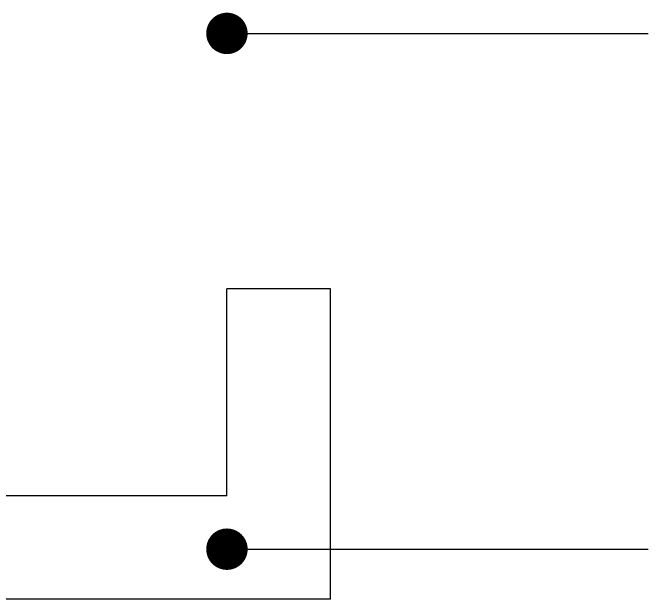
# Model space of a CAD drawing. Header units: millimetres. Extents: x 71641 to 191108, y -23091 to 29972.
# Drawn here: x 158980 to 159286.7, y -16832.2 to -16548.9 of the extents above; entities that cross this region are included whole.
import ezdxf

# ---------------------------------------------------------------- set-up
doc = ezdxf.new("R2010")
doc.units = ezdxf.units.MM
doc.styles.add('30', font='SimSun.ttf', dxfattribs={"height": 75})
doc.dimstyles.new('30', dxfattribs={"dimscale": 0, "dimtxt": 90, "dimasz": 20, "dimexe": 20, "dimexo": 20, "dimgap": 10, "dimtad": 1, "dimdec": 0, "dimzin": 0, "dimdsep": 46, "dimtxsty": '30', "dimblk": 'ARCHTICK', "dimcen": 20, "dimdle": 10, "dimclrd": 8, "dimclre": 8, "dimclrt": 2, "dimadec": 0, "dimazin": 0, "dimtfac": 1, "dimtdec": 0, "dimtmove": 2, "dimatfit": 3, "dimldrblk": 'DOT', "dimfxl": 0, "dimtolj": 2, "dimtzin": 0, "dimlwd": -1, "dimarcsym": 0})

# ---------------------------------------------------------------- blocks, each defined once
blk = doc.blocks.new('_ARCHTICK')
at = {"color": 0, "linetype": 'ByBlock', "const_width": 0.15}
blk.add_lwpolyline([(-0.5, -0.5), (0.5, 0.5)], dxfattribs=at)
blk = doc.blocks.new('DOT')
at = {"color": 0, "linetype": 'ByBlock'}
blk.add_line((-0.5, 0), (-1, 0), dxfattribs=at)
at = {"color": 0, "linetype": 'ByBlock', "const_width": 0.5}
blk.add_lwpolyline([(-0.25, 0, 1), (0.25, 0, 1)], format="xyb", close=True, dxfattribs=at)

msp = doc.modelspace()

# ---------------------------------------------------------------- linework, layer by layer
at = {"color": 3}
for p, q in [((159083.36, -16782.2), (159083.36, -16682.2)), ((159133.36, -16682.2), (159083.36, -16682.2)), ((159133.36, -16832.2), (159133.36, -16682.2)), ((159083.36, -16782.2), (157183.36, -16782.2)), ((159133.36, -16832.2), (157133.36, -16832.2))]:
    msp.add_line(p, q, dxfattribs=at)

# ---------------------------------------------------------------- leaders
for points in [[(159083.36, -16558.93), (159286.75, -16558.93)], [(159083.36, -16808), (159286.75, -16808)]]:
    msp.add_leader(points, dimstyle='30', override={"dimscale": 1, "dimtxt": 75, "dimtad": 0, "dimldrblk": 'DOT'})

doc.saveas('drawing.dxf')
